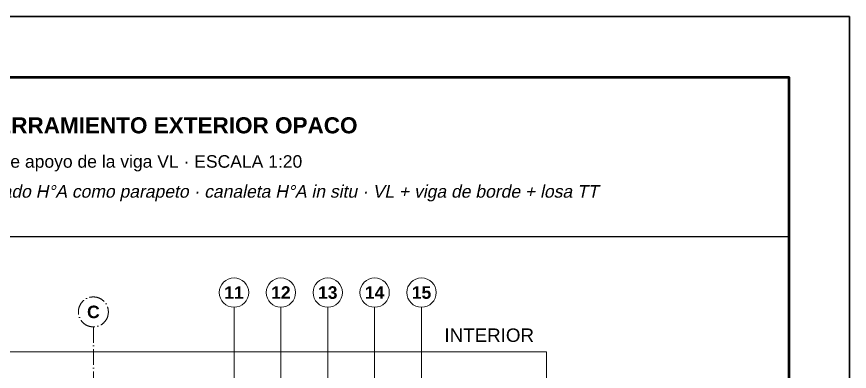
# Model space of a CAD drawing. Header units: millimetres. Extents: x 6 to 4194, y 6 to 5934.
# Drawn here: x 1530 to 4194, y 4798 to 5934 of the extents above; entities that cross this region are included whole.
import ezdxf
from ezdxf.enums import TextEntityAlignment as Align

# ---------------------------------------------------------------- set-up
doc = ezdxf.new("R2010")
doc.units = ezdxf.units.MM
doc.header["$LTSCALE"] = 20
doc.linetypes.add('DASHDOT', pattern=[3.556, 2.54, -0.508, 0, -0.508])
for name, color, linetype in [('X-EJES', 1, 'DASHDOT'), ('X-MARCO', 7, 'Continuous'), ('X-REFERENCIAS', 1, 'Continuous'), ('X-TEXTOS', 7, 'Continuous')]:
    doc.layers.add(name, color=color, linetype=linetype)
doc.styles.add('ARIAL', font='arial.ttf')
doc.styles.add('ARIAL-B', font='arialbd.ttf')

msp = doc.modelspace()

# ---------------------------------------------------------------- linework, layer by layer
at = {"layer": 'X-EJES', "color": 12, "lineweight": 13, "true_color": 0xcc0000}
msp.add_lwpolyline([(1775, 4940), (1775, 2740)], dxfattribs=at)
at = {"layer": 'X-EJES', "color": 12, "lineweight": 18, "true_color": 0xcc0000}
msp.add_circle((1775, 4988), 48, dxfattribs=at)
at = {"layer": 'X-MARCO', "lineweight": 30}
msp.add_lwpolyline([(6, 5934), (4194, 5934), (4194, 6), (6, 6)], close=True, dxfattribs=at)
at = {"layer": 'X-MARCO', "lineweight": 50}
msp.add_lwpolyline([(200, 5740), (4000, 5740), (4000, 200), (200, 200)], close=True, dxfattribs=at)
at = {"layer": 'X-REFERENCIAS', "lineweight": 13}
for points in [[(2225, 4398), (2225, 5003)], [(2375, 4387), (2375, 5003)], [(2525, 4320), (2525, 5003)], [(2675, 4266.5), (2675, 5003)], [(2825, 4240), (2825, 5003)]]:
    msp.add_lwpolyline(points, dxfattribs=at)
at = {"layer": 'X-REFERENCIAS', "lineweight": 18}
for centre in [(2225, 5050), (2375, 5050), (2525, 5050), (2675, 5050), (2825, 5050)]:
    msp.add_circle(centre, 47, dxfattribs=at)
at = {"layer": 'X-TEXTOS', "lineweight": 25}
msp.add_lwpolyline([(200, 5230), (4000, 5230)], dxfattribs=at)
at = {"layer": 'X-TEXTOS', "lineweight": 13}
msp.add_lwpolyline([(975, 4860), (3225, 4860), (3225, 2740), (975, 2740)], close=True, dxfattribs=at)

# ---------------------------------------------------------------- texts
at = {"layer": 'X-EJES', "color": 12, "true_color": 0xcc0000, "style": 'ARIAL-B'}
msp.add_text('C', height=40.1, dxfattribs=at).set_placement((1775, 4968), align=Align.CENTER)
at = {"layer": 'X-REFERENCIAS', "style": 'ARIAL-B'}
for s, p in [('11', (2225, 5030)), ('12', (2375, 5030)), ('13', (2525, 5030)), ('14', (2675, 5030)), ('15', (2825, 5030))]:
    msp.add_text(s, height=40.1, dxfattribs=at).set_placement(p, align=Align.CENTER)
at = {"layer": 'X-TEXTOS'}
for s, height, style, p in [('CUBIERTA CON CERRAMIENTO EXTERIOR OPACO', 51.552, 'ARIAL-B', (840, 5560)), ('Corte vertical por la zona de apoyo de la viga VL · ESCALA 1:20', 40.096, 'ARIAL', (840, 5450))]:
    msp.add_text(s, height=height, dxfattribs=dict(at, style=style)).set_placement(p)
at = {"layer": 'X-TEXTOS', "style": 'ARIAL', "oblique": 12}
msp.add_text('Panel sándwich premoldeado H°A como parapeto · canaleta H°A in situ · VL + viga de borde + losa TT', height=40.096, dxfattribs=at).set_placement((840, 5354))
at = {"layer": 'X-TEXTOS', "style": 'ARIAL'}
msp.add_text('INTERIOR', height=42.96, dxfattribs=at).set_placement((3185, 4892), align=Align.RIGHT)

doc.saveas('drawing.dxf')
